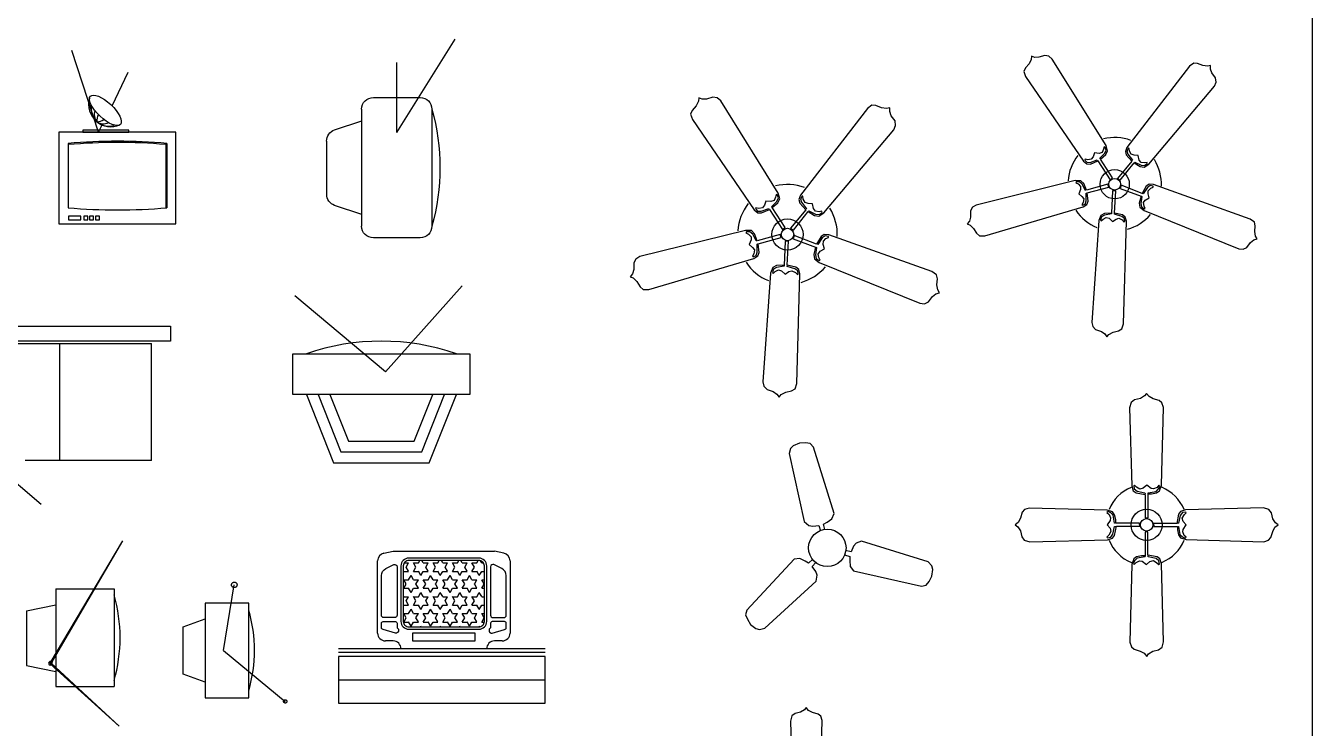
# Model space of a CAD drawing. Header units: millimetres. Extents: x 1474 to 2240, y 2278 to 2630.
# Drawn here: x 2233.18 to 2239.78, y 2609.67 to 2613.28 of the extents above; entities that cross this region are included whole.
import ezdxf

# ---------------------------------------------------------------- set-up
doc = ezdxf.new("R2010")
doc.units = ezdxf.units.MM
doc.linetypes.add('CENTER', pattern=[50.8, 31.75, -6.35, 6.35, -6.35])
for name, color, linetype in [('FIRNTUR', 171, 'Continuous'), ('NOI THAT', 42, 'Continuous'), ('NOITHAT', 21, 'Continuous'), ('THIET-BI', 21, 'Continuous'), ('VATDUNG', 9, 'Continuous'), ('VD', 23, 'Continuous')]:
    doc.layers.add(name, color=color, linetype=linetype)

# ---------------------------------------------------------------- blocks, each defined once
blk = doc.blocks.new('A$C407B2DE2')
at = {"layer": 'THIET-BI'}
for p, q in [((421.1, 843.1), (415.1, 834.9)), ((429.4, 833.2), (421.1, 843.1)), ((372.2, 814), (367.3, 796.4)), ((367.3, 796.4), (373.9, 546.7)), ((383.2, 822.2), (372.2, 814)), ((401.9, 826.6), (383.2, 822.2)), ((415.1, 834.9), (401.9, 826.6)), ((442.6, 826.1), (429.4, 833.2)), ((461.8, 820.6), (442.6, 826.1)), ((470.6, 812.9), (461.8, 820.6)), ((468.9, 548.3), (475.5, 798)), ((475.5, 798), (470.6, 812.9)), ((373.9, 546.7), (378.8, 530.7)), ((378.8, 530.7), (387.6, 524.1)), ((382.6, 548.9), (380.5, 547.2)), ((380.5, 547.2), (382.1, 536.8)), ((382.1, 536.8), (391.4, 529.6)), ((388.7, 542.8), (382.6, 548.9)), ((399.7, 536.2), (388.7, 542.8)), ((391.4, 529.6), (416.2, 524.1)), ((410.7, 539), (399.7, 536.2)), ((421.7, 548.3), (410.7, 539)), ((436, 538.4), (421.7, 548.3)), ((426.6, 524.1), (452.5, 528.5)), ((444.2, 537.3), (436, 538.4)), ((455.2, 541.7), (444.2, 537.3)), ((452.5, 528.5), (460.2, 536.8)), ((453.6, 524.1), (462.9, 530.7)), ((461.3, 548.9), (455.2, 541.7)), ((460.2, 536.8), (464, 545)), ((464, 545), (461.3, 548.9)), ((462.9, 530.7), (468.9, 548.3)), ((387.6, 524.1), (417.3, 518.6)), ((416.2, 524.1), (416.7, 520.8)), ((417.3, 518.6), (417.3, 443.8)), ((426.6, 522.5), (426.6, 524.1)), ((426.6, 520.8), (437.6, 520.8)), ((426.6, 444.4), (426.6, 520.8)), ((437.6, 520.8), (453.6, 524.1)), ((17, 442.6), (9.9, 429.4)), ((22.5, 461.8), (17, 442.6)), ((30.2, 470.6), (22.5, 461.8)), ((45.1, 475.5), (30.2, 470.6)), ((294.8, 468.9), (45.1, 475.5)), ((298.1, 464), (294.2, 461.3)), ((294.2, 461.3), (301.4, 455.2)), ((312.4, 462.9), (294.8, 468.9)), ((306.3, 460.2), (298.1, 464)), ((301.4, 455.2), (305.8, 444.2)), ((305.8, 444.2), (304.7, 436)), ((314.6, 452.5), (306.3, 460.2)), ((319, 453.6), (312.4, 462.9)), ((319, 426.6), (314.6, 452.5)), ((322.3, 437.6), (319, 453.6)), ((417.3, 443.8), (426.6, 444.4)), ((524.1, 455.6), (518.6, 425.9)), ((530.7, 464.3), (524.1, 455.6)), ((529.6, 451.7), (524.1, 427)), ((536.8, 461.1), (529.6, 451.7)), ((546.7, 469.3), (530.7, 464.3)), ((536.2, 443.5), (542.8, 454.5)), ((539, 432.5), (536.2, 443.5)), ((547.2, 462.7), (536.8, 461.1)), ((542.8, 454.5), (548.9, 460.5)), ((796.4, 475.9), (546.7, 469.3)), ((548.9, 460.5), (547.2, 462.7)), ((814, 470.9), (796.4, 475.9)), ((822.2, 460), (814, 470.9)), ((826.6, 441.3), (822.2, 460)), ((834.9, 428.1), (826.6, 441.3)), ((9.9, 429.4), (0, 421.1)), ((0, 421.1), (8.2, 415.1)), ((8.2, 415.1), (16.5, 401.9)), ((16.5, 401.9), (20.9, 383.2)), ((304.7, 436), (294.8, 421.7)), ((294.8, 421.7), (304.1, 410.7)), ((306.9, 399.7), (300.3, 388.7)), ((304.1, 410.7), (306.9, 399.7)), ((313.5, 391.4), (319, 416.2)), ((320.6, 426.6), (319, 426.6)), ((319, 387.6), (324.5, 417.3)), ((319, 416.2), (322.3, 416.7)), ((322.3, 426.6), (322.3, 437.6)), ((398.7, 426.6), (322.3, 426.6)), ((324.5, 417.3), (399.3, 417.3)), ((399.3, 417.3), (398.7, 426.6)), ((425.9, 399.3), (416.5, 398.7)), ((416.5, 398.7), (416.5, 322.3)), ((425.9, 324.5), (425.9, 399.3)), ((518.6, 425.9), (443.8, 425.9)), ((443.8, 425.9), (444.4, 416.5)), ((444.4, 416.5), (520.8, 416.5)), ((524.1, 427), (520.8, 426.4)), ((520.8, 416.5), (520.8, 405.5)), ((520.8, 405.5), (524.1, 389.6)), ((522.5, 416.5), (524.1, 416.5)), ((524.1, 416.5), (528.5, 390.7)), ((537.3, 398.9), (538.4, 407.2)), ((541.7, 387.9), (537.3, 398.9)), ((538.4, 407.2), (548.3, 421.5)), ((548.3, 421.5), (539, 432.5)), ((820.6, 381.3), (826.1, 400.6)), ((826.1, 400.6), (833.2, 413.8)), ((833.2, 413.8), (843.1, 422)), ((843.1, 422), (834.9, 428.1)), ((20.9, 383.2), (29.1, 372.2)), ((29.1, 372.2), (46.7, 367.3)), ((46.7, 367.3), (296.4, 373.9)), ((300.3, 388.7), (294.2, 382.6)), ((294.2, 382.6), (295.9, 380.5)), ((295.9, 380.5), (306.3, 382.1)), ((296.4, 373.9), (312.4, 378.8)), ((306.3, 382.1), (313.5, 391.4)), ((312.4, 378.8), (319, 387.6)), ((524.1, 389.6), (530.7, 380.3)), ((528.5, 390.7), (536.8, 383)), ((530.7, 380.3), (548.3, 374.2)), ((536.8, 383), (545, 379.2)), ((548.9, 381.9), (541.7, 387.9)), ((545, 379.2), (548.9, 381.9)), ((548.3, 374.2), (798, 367.6)), ((798, 367.6), (812.9, 372.6)), ((812.9, 372.6), (820.6, 381.3)), ((380.3, 312.4), (374.2, 294.8)), ((389.6, 319), (380.3, 312.4)), ((390.7, 314.6), (383, 306.3)), ((405.5, 322.3), (389.6, 319)), ((416.5, 319), (390.7, 314.6)), ((416.5, 322.3), (405.5, 322.3)), ((416.5, 320.6), (416.5, 319)), ((455.6, 319), (425.9, 324.5)), ((427, 319), (426.4, 322.3)), ((451.7, 313.5), (427, 319)), ((461.1, 306.3), (451.7, 313.5)), ((464.3, 312.4), (455.6, 319)), ((469.3, 296.4), (464.3, 312.4)), ((374.2, 294.8), (367.6, 45.1)), ((383, 306.3), (379.2, 298.1)), ((379.2, 298.1), (381.9, 294.2)), ((381.9, 294.2), (387.9, 301.4)), ((387.9, 301.4), (398.9, 305.8)), ((398.9, 305.8), (407.2, 304.7)), ((407.2, 304.7), (421.5, 294.8)), ((421.5, 294.8), (432.5, 304.1)), ((432.5, 304.1), (443.5, 306.9)), ((443.5, 306.9), (454.5, 300.3)), ((454.5, 300.3), (460.5, 294.2)), ((460.5, 294.2), (462.7, 295.9)), ((462.7, 295.9), (461.1, 306.3)), ((475.9, 46.7), (469.3, 296.4)), ((367.6, 45.1), (372.6, 30.2)), ((470.9, 29.1), (475.9, 46.7)), ((372.6, 30.2), (381.3, 22.5)), ((381.3, 22.5), (400.6, 17)), ((400.6, 17), (413.8, 9.9)), ((413.8, 9.9), (422, 0)), ((422, 0), (428.1, 8.2)), ((428.1, 8.2), (441.3, 16.5)), ((441.3, 16.5), (460, 20.9)), ((460, 20.9), (470.9, 29.1))]:
    blk.add_line(p, q, dxfattribs=at)
for radius in [50, 20]:
    blk.add_circle((421.6, 421.6), radius, dxfattribs=at)
for start, end in [(112.2712, 157.9647), (22.2712, 67.9647), (202.2712, 247.9647), (292.2712, 337.9647)]:
    blk.add_arc((421.6, 421.6), 130, start, end, dxfattribs=at)
blk = doc.blocks.new('A$C6FD34F46')
at = {"layer": 'THIET-BI'}
for p, q in [((211.6, 933.7), (198.7, 919.2)), ((218.6, 948.5), (211.6, 933.7)), ((219.6, 959.1), (218.6, 948.5)), ((231, 955.5), (219.6, 959.1)), ((245, 955.6), (231, 955.5)), ((264.9, 962.1), (245, 955.6)), ((279.1, 959.3), (264.9, 962.1)), ((290.3, 949.7), (279.1, 959.3)), ((474.8, 653.5), (290.3, 949.7)), ((760.6, 925.3), (546.2, 647.6)), ((775.3, 936), (760.6, 925.3)), ((788.2, 935), (775.3, 936)), ((806, 927.1), (788.2, 935)), ((822.2, 925.1), (806, 927.1)), ((832.6, 927.5), (822.2, 925.1)), ((832.6, 915.4), (832.6, 927.5)), ((198.7, 919.2), (193.7, 907.3)), ((193.7, 907.3), (199.4, 890)), ((199.4, 890), (397.2, 600.3)), ((837.1, 902.2), (832.6, 915.4)), ((849.4, 885.2), (837.1, 902.2)), ((851.1, 870.9), (849.4, 885.2)), ((620.7, 590.2), (845.5, 857.3)), ((845.5, 857.3), (851.1, 870.9)), ((435.4, 628.5), (430.3, 615)), ((451.3, 626.7), (435.4, 628.5)), ((461.3, 630.3), (451.3, 626.7)), ((453.5, 610.2), (470.3, 627.4)), ((455.2, 607.3), (473.7, 622.9)), ((466.5, 640.9), (461.3, 630.3)), ((468, 649.7), (466.5, 640.9)), ((471.4, 648.8), (468, 649.7)), ((470.3, 627.4), (475.1, 638.5)), ((475.1, 638.5), (471.4, 648.8)), ((473.7, 622.9), (480, 635.3)), ((480, 635.3), (474.8, 653.5)), ((546.2, 647.6), (540.9, 633.4)), ((540.9, 633.4), (544.1, 621.9)), ((544.1, 621.9), (562.8, 600.9)), ((551.3, 644.7), (546.1, 635.5)), ((546.1, 635.5), (549.4, 624.4)), ((549.4, 624.4), (565.2, 603.7)), ((554.1, 644), (551.3, 644.7)), ((555, 634.9), (554.1, 644)), ((560.8, 624.2), (555, 634.9)), ((570.4, 620.7), (560.8, 624.2)), ((584.8, 620), (570.4, 620.7)), ((588, 604.4), (584.8, 620)), ((397.2, 600.3), (409.1, 590.9)), ((403.1, 606.7), (401.6, 604.2)), ((401.6, 604.2), (408.7, 596.5)), ((412.1, 604.8), (403.1, 606.7)), ((408.7, 596.5), (420.3, 596.2)), ((409.1, 590.9), (421, 590.3)), ((424, 606.9), (412.1, 604.8)), ((420.3, 596.2), (444.9, 604.8)), ((421, 590.3), (446.8, 601.7)), ((430.3, 615), (424, 606.9)), ((444.9, 604.8), (445.8, 602.8)), ((446.8, 601.7), (488.3, 537.1)), ((454.6, 608.5), (453.5, 610.2)), ((497.2, 543.7), (455.2, 607.3)), ((562.8, 600.9), (514.3, 541.4)), ((523.3, 535), (570.8, 594.6)), ((565.2, 603.7), (563.5, 602.2)), ((570.8, 594.6), (591.3, 581.8)), ((571.7, 595.6), (572.9, 597.1)), ((572.9, 597.1), (594.6, 586.5)), ((594.5, 595.9), (588, 604.4)), ((591.3, 581.8), (605, 579.7)), ((606.2, 594.2), (594.5, 595.9)), ((594.6, 586.5), (606.6, 585.4)), ((605, 579.7), (620.7, 590.2)), ((615.1, 595.6), (606.2, 594.2)), ((606.6, 585.4), (615.3, 592)), ((615.3, 592), (615.1, 595.6)), ((369.6, 534.3), (30.8, 450.3)), ((388.5, 533.6), (369.6, 534.3)), ((372.9, 529.6), (371, 526.6)), ((383.9, 529.9), (372.9, 529.6)), ((392.9, 521.9), (383.9, 529.9)), ((398.3, 523.8), (388.5, 533.6)), ((488.3, 537.1), (497.2, 543.7)), ((514.3, 541.4), (523.3, 535)), ((371, 526.6), (379, 522.5)), ((379, 522.5), (387.5, 514.3)), ((387.7, 503.6), (381.2, 489.1)), ((381.2, 489.1), (392.4, 480)), ((387.5, 514.3), (387.7, 503.6)), ((404.2, 500.6), (392.9, 521.9)), ((407.4, 501.4), (398.3, 523.8)), ((406.1, 501.1), (404.2, 500.6)), ((406.6, 490.7), (408.8, 491)), ((407.2, 464.7), (406.6, 490.7)), ((480.9, 521.7), (407.4, 501.4)), ((410.2, 491.6), (484.4, 511.2)), ((413, 463.6), (410.2, 491.6)), ((484.4, 511.2), (480.9, 521.7)), ((496.8, 499.3), (493.4, 423.1)), ((507.9, 499.4), (496.8, 499.3)), ((503.6, 422.8), (507.9, 499.4)), ((526.3, 518.1), (523, 507.5)), ((523, 507.5), (594.4, 480.7)), ((597.9, 490.3), (526.3, 518.1)), ((612.1, 514.6), (597.9, 490.3)), ((601.3, 488.9), (599.3, 490)), ((616.1, 510.3), (601.3, 488.9)), ((622.1, 521.2), (612.1, 514.6)), ((625.7, 516.9), (616.1, 510.3)), ((619.1, 489.2), (619.4, 499.4)), ((622.8, 475.3), (619.1, 489.2)), ((619.4, 499.4), (627.8, 508.2)), ((637.2, 520.6), (622.1, 521.2)), ((636, 514.8), (625.7, 516.9)), ((627.8, 508.2), (636.2, 511.9)), ((636.2, 511.9), (636, 514.8)), ((967.6, 402.5), (637.2, 520.6)), ((18.2, 442.6), (11.2, 430)), ((30.8, 450.3), (18.2, 442.6)), ((59.5, 345.4), (396.2, 444)), ((396.5, 459.5), (391.9, 451.6)), ((391.9, 451.6), (393.8, 449.4)), ((392.4, 480), (398.2, 471.6)), ((393.8, 449.4), (403.4, 453.8)), ((396.2, 444), (408.8, 452.4)), ((398.2, 471.6), (396.5, 459.5)), ((403.4, 453.8), (407.2, 464.7)), ((408.8, 452.4), (413, 463.6)), ((594.4, 480.7), (588.6, 457.3)), ((588.6, 457.3), (590.8, 443.6)), ((590.8, 443.6), (605.7, 431.9)), ((597.5, 479.5), (594, 455.6)), ((594, 455.6), (596.6, 443.9)), ((595.6, 480.2), (597.5, 479.5)), ((596.6, 443.9), (605.7, 437.7)), ((602.9, 458.6), (609, 467.4)), ((605, 447), (602.9, 458.6)), ((609, 439), (605, 447)), ((609, 467.4), (622.8, 475.3)), ((11.2, 409), (7, 395.7)), ((11.2, 430), (11.2, 409)), ((450.5, 397.3), (425.6, 49.2)), ((457, 415.1), (450.5, 397.3)), ((459, 409.6), (455.9, 399.1)), ((455.9, 399.1), (458.2, 396.3)), ((469.3, 421.4), (457, 415.1)), ((458.2, 396.3), (464.5, 402.6)), ((469.4, 415.7), (459, 409.6)), ((464.5, 402.6), (475, 408.2)), ((493.4, 423.1), (469.3, 421.4)), ((493.2, 419.8), (469.4, 415.7)), ((475, 408.2), (485.2, 405.1)), ((485.2, 405.1), (497, 394.4)), ((493.2, 421.8), (493.2, 419.8)), ((497, 394.4), (509.1, 402.3)), ((503.3, 419.1), (503.7, 421.3)), ((528.2, 411.6), (503.3, 419.1)), ((531.1, 416.8), (503.6, 422.8)), ((509.1, 402.3), (518.9, 405.1)), ((518.9, 405.1), (529.9, 399.8)), ((537.4, 404.6), (528.2, 411.6)), ((529.9, 399.8), (536, 393)), ((540.4, 409.3), (531.1, 416.8)), ((538.6, 394.1), (537.4, 404.6)), ((544.5, 394.8), (540.4, 409.3)), ((605.7, 437.7), (609, 439)), ((605.7, 431.9), (929.1, 300.7)), ((982.3, 391.8), (967.6, 402.5)), ((7, 395.7), (0, 385.9)), ((0, 385.9), (9.8, 381.7)), ((9.8, 381.7), (21.7, 370.6)), ((21.7, 370.6), (31.5, 353.8)), ((31.5, 353.8), (41.3, 345.4)), ((534.3, 44), (544.5, 394.8)), ((536, 393), (538.6, 394.1)), ((985.3, 379.2), (982.3, 391.8)), ((983.3, 359.9), (985.3, 379.2)), ((986.4, 343.8), (983.3, 359.9)), ((41.3, 345.4), (59.5, 345.4)), ((956.9, 305.6), (969.2, 322.6)), ((969.2, 322.6), (980.4, 330.9)), ((980.4, 330.9), (991.8, 334.7)), ((991.8, 334.7), (986.4, 343.8)), ((929.1, 300.7), (943.8, 299.5)), ((943.8, 299.5), (956.9, 305.6)), ((425.6, 49.2), (429, 34.8)), ((528.6, 26.7), (534.3, 44)), ((429, 34.8), (438.8, 24.3)), ((438.8, 24.3), (458.8, 17.8)), ((458.8, 17.8), (470.1, 9.7)), ((470.1, 9.7), (477.3, 0)), ((477.3, 0), (484.3, 8)), ((484.3, 8), (498.6, 15.9)), ((498.6, 15.9), (517.6, 20)), ((517.6, 20), (528.6, 26.7))]:
    blk.add_line(p, q, dxfattribs=at)
for radius in [50, 20]:
    blk.add_circle((504.3, 521.4), radius, dxfattribs=at)
for start, end in [(69.8249, 103.765), (141.8249, 175.765), (357.8249, 31.765), (213.8249, 247.765), (285.8249, 319.765)]:
    blk.add_arc((504.3, 521.4), 160, start, end, dxfattribs=at)
blk = doc.blocks.new('A$C7CA2123A')
for p, q in [((13.13, 22.5, 0.1), (5.63, 22.5, 0.1)), ((3.75, 20.62, 0.1), (3.75, 1.87, 0.1)), ((15, 1.87, 0.1), (15, 20.62, 0.1)), ((19.34, 17.3, 0.1), (15, 18.75, 0.1)), ((20.62, 6.98, 0.1), (20.62, 15.52, 0.1)), ((15, 3.75, 0.1), (19.34, 5.2, 0.1)), ((5.63, 0, 0.1), (13.13, 0, 0.1))]:
    blk.add_line(p, q)
at = {"elevation": 0.1}
for points in [[(9.38, 16.87), (0, 31.87)], [(9.38, 16.87), (9.38, 28.12)]]:
    blk.add_lwpolyline(points, dxfattribs=at)
for centre, radius, start, end in [((5.63, 20.62, 0.1), 1.88, 90, 180), ((13.13, 20.62, 0.1), 1.88, 0, 90), ((36.89, 11.25, 0.1), 34.44, 164.2044, 195.7956), ((18.75, 15.52, 0.1), 1.88, 0, 71.5651), ((18.75, 6.98, 0.1), 1.87, 288.4349, 0), ((5.63, 1.87, 0.1), 1.88, 180, 270), ((13.13, 1.87, 0.1), 1.88, 270, 0)]:
    blk.add_arc(centre, radius, start, end)
blk = doc.blocks.new('A$C180505DC')
at = {"layer": 'VATDUNG', "xscale": 32, "yscale": 32, "zscale": 32}
blk.add_blockref('A$C7CA2123A', (0, 0), dxfattribs=at)
blk = doc.blocks.new('A$C7CCD7F0F')
at = {"layer": 'VATDUNG'}
for p, q in [((156.1, 361.3), (50.7, 683.7)), ((209.5, 465.7), (272.8, 598.1)), ((461.4, 361.3), (0, 361.3)), ((0, 361.3), (0, 0)), ((156.1, 361.3), (171, 390.4)), ((461.4, 0), (461.4, 361.3)), ((36, 317.7), (36, 63.6)), ((421.4, 313.1), (426.4, 317.7)), ((421.4, 313.1), (421.4, 63.6)), ((426.4, 317.7), (426.4, 63.6)), ((0, 0), (461.4, 0))]:
    blk.add_line(p, q, dxfattribs=at)
for points in [[(94.7, 361.3), (276.4, 361.3), (276.4, 370.1), (94.7, 370.1)], [(38.3, 15.4), (85.8, 15.4), (85.8, 29.9), (38.3, 29.9)], [(98.6, 15.4), (114.1, 15.4), (114.1, 29.9), (98.6, 29.9)], [(120.9, 15.4), (136.4, 15.4), (136.4, 29.9), (120.9, 29.9)], [(143.9, 15.4), (159.4, 15.4), (159.4, 29.9), (143.9, 29.9)]]:
    blk.add_lwpolyline(points, close=True, dxfattribs=at)
for centre, radius, start, end in [((205.5, 471.6), 88.3, 164.218, 293.6653), ((199.4, 456.5), 72.8, 170.092, 227.2398), ((185.2, 433.1), 46.3, 161.1396, 220.4767), ((189.9, 409.1), 40.4, 146.7758, 188.6484), ((151.5, 443.4), 40.4, 267.8554, 309.728), ((197.5, 458.2), 72.8, 229.264, 286.4118), ((175.8, 441.4), 46.3, 236.0271, 295.3642), ((231.2, -1888.7), 2215, 84.9447, 95.0553), ((231.2, -1888.7), 2210, 85.0633, 95.0553), ((231.2, 2270), 2215, 264.9447, 275.0553)]:
    blk.add_arc(centre, radius, start, end, dxfattribs=at)
blk.add_ellipse((183.3, 448), major_axis=(-59.2, 55.8), ratio=0.381101, dxfattribs=at)
blk = doc.blocks.new('A$C7EF432F6')
at = {"layer": 'VATDUNG'}
blk.add_blockref('A$C7CCD7F0F', (0, 0), dxfattribs=at)
blk = doc.blocks.new('A$C08E07B4C')
at = {"layer": 'VATDUNG', "ltscale": 50, "xscale": 1.3, "yscale": 1.3, "zscale": 1.3}
blk.add_blockref('A$C7EF432F6', (0, 0), dxfattribs=at)
blk = doc.blocks.new('A$C52B25CFE')
at = {"layer": 'VD', "linetype": 'Continuous'}
h = blk.add_hatch(dxfattribs=at)
h.set_pattern_fill('STARS', color=256, scale=200, style=0)
h.set_pattern_definition([(0, (-9931.652, -6305.175), (0, 43.30127), [25, -25]), (60, (-9931.652, -6305.175), (-37.5, 21.65064), [25, -25]), (120, (-9919.152, -6283.525), (-37.5, -21.65064), [25, -25])])
h.paths.add_polyline_path([(720, 392, 0.414214), (748, 420), (748, 704.4, 0.414214), (720, 732.4), (360, 732.4, 0.414214), (332, 704.4), (332, 420, 0.414214), (360, 392)])
at = {"layer": 'NOI THAT'}
for p, q in [((1060, 280), (0, 280)), ((1060, 260), (0, 260)), ((0, 120), (1060, 120))]:
    blk.add_line(p, q, dxfattribs=at)
blk.add_lwpolyline([(0, 240), (0, 0), (1060, 0), (1060, 240)], close=True, dxfattribs=at)
at = {"layer": 'VD'}
for p, q in [((200, 360), (200, 731.2)), ((232.2, 770.4), (280, 780)), ((280, 780), (800, 780)), ((847.8, 770.4), (800, 780)), ((880, 731.2), (880, 360)), ((280, 320), (240, 320)), ((320, 280), (320, 280)), ((760, 280), (760, 280)), ((840, 320), (800, 320))]:
    blk.add_line(p, q, dxfattribs=at)
for points in [[(320, 704.4), (320, 420, 0.414214), (360, 380), (720, 380, 0.414214), (760, 420), (760, 704.4, 0.414214), (720, 744.4), (360, 744.4, 0.414214)], [(332, 704.4), (332, 420, 0.414214), (360, 392), (720, 392, 0.414214), (748, 420), (748, 704.4, 0.414214), (720, 732.4), (360, 732.4, 0.414214)], [(300, 700.6), (300, 452, -0.414214), (288, 440), (232, 440, -0.414214), (220, 452), (220, 655.3, -0.284079), (242.1, 691.1), (282.6, 711.3, -0.557537)], [(780, 700.6), (780, 452, 0.414214), (792, 440), (848, 440, 0.414214), (860, 452), (860, 655.3, 0.284079), (837.9, 691.1), (797.4, 711.3, 0.557537)], [(300, 411), (300, 387, -0.834794), (292, 360), (228, 379, -0.414214), (220, 387), (220, 411, -0.414214), (228, 419), (292, 419, -0.414214)], [(780, 411), (780, 387, 0.834794), (788, 360), (852, 379, 0.414214), (860, 387), (860, 411, 0.414214), (852, 419), (788, 419, 0.414214)]]:
    blk.add_lwpolyline(points, format="xyb", close=True, dxfattribs=at)
blk.add_lwpolyline([(380, 360), (380, 320), (700, 320), (700, 360)], close=True, dxfattribs=at)
for centre, start, end in [((240, 731.2), 101.30993, 180), ((840, 731.2), 0, 78.69007), ((240, 360), 180, 270), ((840, 360), 270, 0), ((280, 280), 0, 90), ((800, 280), 90, 180)]:
    blk.add_arc(centre, 40, start, end, dxfattribs=at)
blk = doc.blocks.new('11PFAN03')
at = {"color": 0, "linetype": 'ByBlock'}
for p, q in [((-14.28, 21.35), (-14.63, 20.62)), ((-14.23, 21.88), (-14.28, 21.35)), ((-13.66, 21.7), (-14.23, 21.88)), ((-12.96, 21.71), (-13.66, 21.7)), ((-11.97, 22.03), (-12.96, 21.71)), ((-11.26, 21.9), (-11.97, 22.03)), ((-10.7, 21.41), (-11.26, 21.9)), ((-1.47, 6.6), (-10.7, 21.41)), ((13.55, 20.73), (12.82, 20.19)), ((14.2, 20.68), (13.55, 20.73)), ((15.09, 20.29), (14.2, 20.68)), ((-15.28, 19.89), (-15.53, 19.29)), ((-15.53, 19.29), (-15.24, 18.43)), ((-14.63, 20.62), (-15.28, 19.89)), ((12.82, 20.19), (2.1, 6.31)), ((15.9, 20.18), (15.09, 20.29)), ((16.42, 20.3), (15.9, 20.18)), ((16.42, 19.7), (16.42, 20.3)), ((16.64, 19.04), (16.42, 19.7)), ((17.26, 18.19), (16.64, 19.04)), ((-15.24, 18.43), (-5.35, 3.94)), ((5.82, 3.44), (17.06, 16.79)), ((17.06, 16.79), (17.34, 17.47)), ((17.34, 17.47), (17.26, 18.19)), ((-1.81, 6.41), (-1.89, 5.97)), ((-1.64, 6.37), (-1.81, 6.41)), ((-1.46, 5.85), (-1.64, 6.37)), ((-1.21, 5.69), (-1.47, 6.6)), ((2.1, 6.31), (1.83, 5.6)), ((-5.06, 4.27), (-5.13, 4.14)), ((-5.13, 4.14), (-4.78, 3.75)), ((-4.61, 4.17), (-5.06, 4.27)), ((-4.01, 4.27), (-4.61, 4.17)), ((-4.2, 3.74), (-2.97, 4.17)), ((-3.7, 4.68), (-4.01, 4.27)), ((-3.44, 5.35), (-3.7, 4.68)), ((-2.65, 5.26), (-3.44, 5.35)), ((-2.97, 4.17), (-2.92, 4.07)), ((-2.15, 5.44), (-2.65, 5.26)), ((-2.54, 4.44), (-1.7, 5.3)), ((-2.48, 4.35), (-2.54, 4.44)), ((-2.45, 4.3), (-1.53, 5.07)), ((-0.35, 1.11), (-2.45, 4.3)), ((-1.89, 5.97), (-2.15, 5.44)), ((-1.7, 5.3), (-1.46, 5.85)), ((-1.53, 5.07), (-1.21, 5.69)), ((1.83, 5.6), (1.99, 5.02)), ((1.99, 5.02), (2.93, 3.97)), ((2.35, 6.16), (2.09, 5.7)), ((2.09, 5.7), (2.26, 5.15)), ((2.26, 5.15), (3.05, 4.11)), ((2.49, 6.13), (2.35, 6.16)), ((2.54, 5.67), (2.49, 6.13)), ((2.83, 5.14), (2.54, 5.67)), ((3.31, 4.96), (2.83, 5.14)), ((4.03, 4.93), (3.31, 4.96)), ((4.19, 4.15), (4.03, 4.93)), ((4.51, 3.72), (4.19, 4.15)), ((-5.35, 3.94), (-4.76, 3.47)), ((-4.78, 3.75), (-4.2, 3.74)), ((-4.76, 3.47), (-4.16, 3.45)), ((-4.16, 3.45), (-2.87, 4.01)), ((-2.87, 4.01), (-0.8, 0.79)), ((2.93, 3.97), (0.5, 1)), ((0.95, 0.68), (3.33, 3.66)), ((3.05, 4.11), (2.96, 4.04)), ((3.33, 3.66), (4.35, 3.02)), ((3.37, 3.71), (3.43, 3.78)), ((3.43, 3.78), (4.52, 3.25)), ((4.35, 3.02), (5.04, 2.91)), ((5.1, 3.64), (4.51, 3.72)), ((4.52, 3.25), (5.12, 3.2)), ((5.04, 2.91), (5.82, 3.44)), ((5.54, 3.71), (5.1, 3.64)), ((5.12, 3.2), (5.55, 3.53)), ((5.55, 3.53), (5.54, 3.71)), ((-6.73, 0.64), (-23.67, -3.56)), ((-5.79, 0.61), (-6.73, 0.64)), ((-6.57, 0.41), (-6.66, 0.26)), ((-6.66, 0.26), (-6.26, 0.05)), ((-6.02, 0.42), (-6.57, 0.41)), ((-6.26, 0.05), (-5.84, -0.36)), ((-5.57, 0.02), (-6.02, 0.42)), ((-5.3, 0.12), (-5.79, 0.61)), ((-5, -1.04), (-5.57, 0.02)), ((-4.84, -1), (-5.3, 0.12)), ((-1.17, 0.01), (-4.84, -1)), ((-0.99, -0.51), (-1.17, 0.01)), ((-0.8, 0.79), (-0.35, 1.11)), ((0.5, 1), (0.95, 0.68)), ((-5.83, -0.89), (-6.15, -1.62)), ((-6.15, -1.62), (-5.59, -2.07)), ((-5.84, -0.36), (-5.83, -0.89)), ((-4.91, -1.02), (-5, -1.04)), ((-4.88, -1.54), (-4.77, -1.52)), ((-4.85, -2.84), (-4.88, -1.54)), ((-4.7, -1.49), (-0.99, -0.51)), ((-4.56, -2.89), (-4.7, -1.49)), ((-0.37, -1.11), (-0.54, -4.92)), ((0.18, -1.1), (-0.37, -1.11)), ((-0.03, -4.93), (0.18, -1.1)), ((1.1, -0.17), (0.94, -0.7)), ((0.94, -0.7), (4.51, -2.03)), ((4.68, -1.56), (1.1, -0.17)), ((4.51, -2.03), (4.22, -3.21)), ((4.57, -2.06), (4.66, -2.1)), ((5.39, -0.34), (4.68, -1.56)), ((4.85, -1.63), (4.75, -1.57)), ((5.59, -0.56), (4.85, -1.63)), ((5.89, -0.01), (5.39, -0.34)), ((6.07, -0.23), (5.59, -0.56)), ((5.74, -1.61), (5.76, -1.1)), ((5.93, -2.31), (5.74, -1.61)), ((5.76, -1.1), (6.18, -0.66)), ((6.65, -0.04), (5.89, -0.01)), ((6.59, -0.33), (6.07, -0.23)), ((6.18, -0.66), (6.6, -0.48)), ((6.6, -0.48), (6.59, -0.33)), ((23.17, -5.95), (6.65, -0.04)), ((-24.3, -3.94), (-24.65, -4.57)), ((-23.67, -3.56), (-24.3, -3.94)), ((-22.24, -8.8), (-5.4, -3.87)), ((-5.39, -3.1), (-5.62, -3.49)), ((-5.62, -3.49), (-5.52, -3.6)), ((-5.59, -2.07), (-5.3, -2.49)), ((-5.52, -3.6), (-5.04, -3.38)), ((-5.4, -3.87), (-4.77, -3.45)), ((-5.3, -2.49), (-5.39, -3.1)), ((-5.04, -3.38), (-4.85, -2.84)), ((-4.77, -3.45), (-4.56, -2.89)), ((4.22, -3.21), (4.33, -3.89)), ((4.33, -3.89), (5.07, -4.48)), ((4.66, -2.1), (4.49, -3.29)), ((4.49, -3.29), (4.62, -3.88)), ((4.62, -3.88), (5.07, -4.19)), ((4.93, -3.14), (5.24, -2.7)), ((5.04, -3.72), (4.93, -3.14)), ((5.24, -4.12), (5.04, -3.72)), ((5.07, -4.19), (5.24, -4.12)), ((5.24, -2.7), (5.93, -2.31)), ((-24.65, -5.62), (-24.86, -6.29)), ((-24.65, -4.57), (-24.65, -5.62)), ((-2.36, -5.32), (-2.69, -6.21)), ((-2.26, -5.59), (-2.42, -6.12)), ((-2.42, -6.12), (-2.3, -6.26)), ((-1.75, -5), (-2.36, -5.32)), ((-2.3, -6.26), (-1.99, -5.94)), ((-1.74, -5.29), (-2.26, -5.59)), ((-1.99, -5.94), (-1.46, -5.66)), ((-0.54, -4.92), (-1.75, -5)), ((-0.55, -5.08), (-1.74, -5.29)), ((-1.46, -5.66), (-0.95, -5.82)), ((-0.95, -5.82), (-0.36, -6.35)), ((-0.55, -4.98), (-0.55, -5.08)), ((-0.36, -6.35), (0.24, -5.96)), ((-0.05, -5.12), (-0.03, -5.01)), ((1.2, -5.49), (-0.05, -5.12)), ((1.34, -5.23), (-0.03, -4.93)), ((0.24, -5.96), (0.73, -5.82)), ((0.73, -5.82), (1.28, -6.08)), ((1.66, -5.84), (1.2, -5.49)), ((1.28, -6.08), (1.59, -6.42)), ((1.81, -5.61), (1.34, -5.23)), ((1.72, -6.37), (1.66, -5.84)), ((2.01, -6.33), (1.81, -5.61)), ((5.07, -4.48), (21.24, -11.04)), ((23.9, -6.48), (23.17, -5.95)), ((-24.86, -6.29), (-25.21, -6.77)), ((-25.21, -6.77), (-24.72, -6.98)), ((-24.72, -6.98), (-24.13, -7.54)), ((-24.13, -7.54), (-23.64, -8.38)), ((-2.69, -6.21), (-3.93, -23.61)), ((1.5, -23.87), (2.01, -6.33)), ((1.59, -6.42), (1.72, -6.37)), ((24.05, -7.11), (23.9, -6.48)), ((23.95, -8.08), (24.05, -7.11)), ((24.11, -8.88), (23.95, -8.08)), ((-23.64, -8.38), (-23.15, -8.8)), ((-23.15, -8.8), (-22.24, -8.8)), ((22.63, -10.79), (23.25, -9.94)), ((23.25, -9.94), (23.81, -9.53)), ((23.81, -9.53), (24.38, -9.34)), ((24.38, -9.34), (24.11, -8.88)), ((21.24, -11.04), (21.98, -11.1)), ((21.98, -11.1), (22.63, -10.79)), ((-3.93, -23.61), (-3.76, -24.33)), ((-3.76, -24.33), (-3.27, -24.86)), ((0.67, -25.07), (1.22, -24.74)), ((1.22, -24.74), (1.5, -23.87)), ((-3.27, -24.86), (-2.27, -25.18)), ((-2.27, -25.18), (-1.71, -25.59)), ((-1.71, -25.59), (-1.35, -26.07)), ((-1.35, -26.07), (-1, -25.67)), ((-1, -25.67), (-0.28, -25.28)), ((-0.28, -25.28), (0.67, -25.07))]:
    blk.add_line(p, q, dxfattribs=at)
for radius in [2.5, 1]:
    blk.add_circle((0, 0), radius, dxfattribs=at)
for start, end in [(69.8249, 103.765), (141.8249, 175.765), (357.8249, 31.765), (213.8249, 247.765), (285.8249, 319.765)]:
    blk.add_arc((0, 0), 8, start, end, dxfattribs=at)
blk = doc.blocks.new('11PFAN02')
at = {"color": 0, "linetype": 'ByBlock'}
for p, q in [((-0.32, 20.67), (-0.98, 20.25)), ((-0.02, 21.08), (-0.32, 20.67)), ((0.39, 20.58), (-0.02, 21.08)), ((-2.47, 19.62), (-2.72, 18.74)), ((-2.72, 18.74), (-2.39, 6.26)), ((-1.92, 20.03), (-2.47, 19.62)), ((-0.98, 20.25), (-1.92, 20.03)), ((1.05, 20.23), (0.39, 20.58)), ((2.01, 19.95), (1.05, 20.23)), ((2.45, 19.57), (2.01, 19.95)), ((2.37, 6.34), (2.7, 18.82)), ((2.7, 18.82), (2.45, 19.57)), ((-2.39, 6.26), (-2.14, 5.46)), ((-1.95, 6.37), (-2.06, 6.28)), ((-2.06, 6.28), (-1.97, 5.76)), ((-1.64, 6.06), (-1.95, 6.37)), ((0.01, 6.34), (-0.54, 5.87)), ((0.72, 5.84), (0.01, 6.34)), ((1.98, 6.37), (1.68, 6.01)), ((2.12, 6.17), (1.98, 6.37)), ((2.07, 5.46), (2.37, 6.34)), ((-2.14, 5.46), (-1.7, 5.13)), ((-1.97, 5.76), (-1.51, 5.4)), ((-1.7, 5.13), (-0.21, 4.85)), ((-1.09, 5.73), (-1.64, 6.06)), ((-1.51, 5.4), (-0.27, 5.13)), ((-0.54, 5.87), (-1.09, 5.73)), ((-0.27, 5.13), (-0.24, 4.96)), ((-0.21, 4.85), (-0.21, 1.11)), ((0.25, 5.13), (1.54, 5.35)), ((0.25, 5.05), (0.25, 5.13)), ((0.25, 1.14), (0.25, 4.96)), ((0.25, 4.96), (0.8, 4.96)), ((1.13, 5.79), (0.72, 5.84)), ((0.8, 4.96), (1.6, 5.13)), ((1.68, 6.01), (1.13, 5.79)), ((1.54, 5.35), (1.93, 5.76)), ((1.6, 5.13), (2.07, 5.46)), ((1.93, 5.76), (2.12, 6.17)), ((-19.57, 2.45), (-19.95, 2.01)), ((-18.82, 2.7), (-19.57, 2.45)), ((-6.34, 2.37), (-18.82, 2.7)), ((-6.17, 2.12), (-6.37, 1.98)), ((-5.46, 2.07), (-6.34, 2.37)), ((-5.76, 1.93), (-6.17, 2.12)), ((-5.13, 1.6), (-5.46, 2.07)), ((5.46, 2.14), (5.13, 1.7)), ((6.26, 2.39), (5.46, 2.14)), ((18.74, 2.72), (6.26, 2.39)), ((19.62, 2.47), (18.74, 2.72)), ((20.03, 1.92), (19.62, 2.47)), ((-20.58, 0.39), (-21.08, -0.02)), ((-20.23, 1.05), (-20.58, 0.39)), ((-19.95, 2.01), (-20.23, 1.05)), ((-6.37, 1.98), (-6.01, 1.68)), ((-5.84, 0.72), (-6.34, 0.01)), ((-6.34, 0.01), (-5.87, -0.54)), ((-6.01, 1.68), (-5.79, 1.13)), ((-5.79, 1.13), (-5.84, 0.72)), ((-5.35, 1.54), (-5.76, 1.93)), ((-5.13, 0.25), (-5.35, 1.54)), ((-4.96, 0.8), (-5.13, 1.6)), ((-5.05, 0.25), (-5.13, 0.25)), ((-4.96, 0.25), (-4.96, 0.8)), ((-1.14, 0.25), (-4.96, 0.25)), ((-1.11, -0.21), (-1.14, 0.25)), ((-0.21, 1.11), (0.25, 1.14)), ((4.85, 0.21), (1.11, 0.21)), ((1.11, 0.21), (1.14, -0.25)), ((5.13, 1.7), (4.85, 0.21)), ((5.13, 0.27), (4.96, 0.24)), ((5.4, 1.51), (5.13, 0.27)), ((5.76, 1.97), (5.4, 1.51)), ((5.73, 1.09), (6.06, 1.64)), ((5.87, 0.54), (5.73, 1.09)), ((6.28, 2.06), (5.76, 1.97)), ((6.34, -0.01), (5.87, 0.54)), ((6.06, 1.64), (6.37, 1.95)), ((6.37, 1.95), (6.28, 2.06)), ((20.25, 0.98), (20.03, 1.92)), ((20.67, 0.32), (20.25, 0.98)), ((20.58, -0.39), (21.08, 0.02)), ((21.08, 0.02), (20.67, 0.32)), ((-21.08, -0.02), (-20.67, -0.32)), ((-20.67, -0.32), (-20.25, -0.98)), ((-20.25, -0.98), (-20.03, -1.92)), ((-20.03, -1.92), (-19.62, -2.47)), ((-6.06, -1.64), (-6.37, -1.95)), ((-6.37, -1.95), (-6.28, -2.06)), ((-6.28, -2.06), (-5.76, -1.97)), ((-5.73, -1.09), (-6.06, -1.64)), ((-5.87, -0.54), (-5.73, -1.09)), ((-5.76, -1.97), (-5.4, -1.51)), ((-5.46, -2.14), (-5.13, -1.7)), ((-5.4, -1.51), (-5.13, -0.27)), ((-5.13, -1.7), (-4.85, -0.21)), ((-5.13, -0.27), (-4.96, -0.24)), ((-4.85, -0.21), (-1.11, -0.21)), ((0.21, -1.11), (-0.25, -1.14)), ((-0.25, -1.14), (-0.25, -4.96)), ((0.21, -4.85), (0.21, -1.11)), ((1.14, -0.25), (4.96, -0.25)), ((4.96, -0.25), (4.96, -0.8)), ((4.96, -0.8), (5.13, -1.6)), ((5.05, -0.25), (5.13, -0.25)), ((5.13, -0.25), (5.35, -1.54)), ((5.13, -1.6), (5.46, -2.07)), ((5.35, -1.54), (5.76, -1.93)), ((5.76, -1.93), (6.17, -2.12)), ((5.79, -1.13), (5.84, -0.72)), ((6.01, -1.68), (5.79, -1.13)), ((5.84, -0.72), (6.34, -0.01)), ((6.37, -1.98), (6.01, -1.68)), ((6.17, -2.12), (6.37, -1.98)), ((19.57, -2.45), (19.95, -2.01)), ((19.95, -2.01), (20.23, -1.05)), ((20.23, -1.05), (20.58, -0.39)), ((-19.62, -2.47), (-18.74, -2.72)), ((-18.74, -2.72), (-6.26, -2.39)), ((-6.26, -2.39), (-5.46, -2.14)), ((5.46, -2.07), (6.34, -2.37)), ((6.34, -2.37), (18.82, -2.7)), ((18.82, -2.7), (19.57, -2.45)), ((-2.07, -5.46), (-2.37, -6.34)), ((-1.93, -5.76), (-2.12, -6.17)), ((-2.12, -6.17), (-1.98, -6.37)), ((-1.6, -5.13), (-2.07, -5.46)), ((-1.98, -6.37), (-1.68, -6.01)), ((-1.54, -5.35), (-1.93, -5.76)), ((-1.68, -6.01), (-1.13, -5.79)), ((-0.8, -4.96), (-1.6, -5.13)), ((-0.25, -5.13), (-1.54, -5.35)), ((-1.13, -5.79), (-0.72, -5.84)), ((-0.25, -4.96), (-0.8, -4.96)), ((-0.72, -5.84), (-0.01, -6.34)), ((-0.25, -5.05), (-0.25, -5.13)), ((-0.01, -6.34), (0.54, -5.87)), ((1.7, -5.13), (0.21, -4.85)), ((0.27, -5.13), (0.24, -4.96)), ((1.51, -5.4), (0.27, -5.13)), ((0.54, -5.87), (1.09, -5.73)), ((1.09, -5.73), (1.64, -6.06)), ((1.97, -5.76), (1.51, -5.4)), ((1.64, -6.06), (1.95, -6.37)), ((2.14, -5.46), (1.7, -5.13)), ((2.06, -6.28), (1.97, -5.76)), ((2.39, -6.26), (2.14, -5.46)), ((-2.37, -6.34), (-2.7, -18.82)), ((1.95, -6.37), (2.06, -6.28)), ((2.72, -18.74), (2.39, -6.26)), ((-2.7, -18.82), (-2.45, -19.57)), ((-2.45, -19.57), (-2.01, -19.95)), ((-2.01, -19.95), (-1.05, -20.23)), ((-1.05, -20.23), (-0.39, -20.58)), ((-0.39, -20.58), (0.02, -21.08)), ((0.32, -20.67), (0.98, -20.25)), ((0.98, -20.25), (1.92, -20.03)), ((1.92, -20.03), (2.47, -19.62)), ((2.47, -19.62), (2.72, -18.74)), ((0.02, -21.08), (0.32, -20.67))]:
    blk.add_line(p, q, dxfattribs=at)
for radius in [2.5, 1]:
    blk.add_circle((0, 0), radius, dxfattribs=at)
for start, end in [(112.2712, 157.9647), (22.2712, 67.9647), (202.2712, 247.9647), (292.2712, 337.9647)]:
    blk.add_arc((0, 0), 6.5, start, end, dxfattribs=at)
blk = doc.blocks.new('11PFAN01')
at = {"color": 0, "linetype": 'ByBlock'}
for p, q in [((-4.48, 16.8), (-5.46, 16.37)), ((-3.51, 16.82), (-4.48, 16.8)), ((-2.75, 16.71), (-3.51, 16.82)), ((-2.22, 16.16), (-2.75, 16.71)), ((-5.91, 15.96), (-6.12, 15.11)), ((-6.12, 15.11), (-3.7, 4.21)), ((-5.46, 16.37), (-5.91, 15.96)), ((1.1, 5.49), (-2.22, 16.16)), ((-3.7, 4.21), (-2.99, 3.61)), ((-0.62, 3.82), (-0.05, 4.13)), ((-0.05, 4.13), (0.72, 4.68)), ((0.72, 4.68), (1.1, 5.49)), ((-2.99, 3.61), (-2.34, 3.48)), ((-2.34, 3.48), (-1.35, 3.61)), ((-1.35, 3.61), (-1.1, 2.73)), ((-0.38, 2.93), (-0.62, 3.82)), ((4.18, 0.28), (3.8, -0.63)), ((4.62, 0.78), (4.18, 0.28)), ((5.49, 1.1), (4.62, 0.78)), ((16.15, -2.26), (5.49, 1.1)), ((-5.31, -1.8), (-12.89, -10)), ((-4.41, -1.72), (-5.31, -1.8)), ((-3.55, -2.11), (-4.41, -1.72)), ((-2.34, -1.8), (-3, -2.45)), ((2.73, -1.13), (3.62, -1.37)), ((3.8, -0.63), (2.92, -0.41)), ((3.62, -1.37), (3.6, -2.02)), ((3.6, -2.02), (3.69, -2.96)), ((-3, -2.45), (-3.55, -2.11)), ((-2.45, -2.98), (-1.82, -2.32)), ((-1.84, -3.76), (-2.45, -2.98)), ((-1.63, -4.39), (-1.84, -3.76)), ((3.69, -2.96), (4.21, -3.7)), ((4.21, -3.7), (15.11, -6.16)), ((16.78, -2.86), (16.15, -2.26)), ((16.9, -3.46), (16.78, -2.86)), ((16.79, -4.52), (16.9, -3.46)), ((-10.03, -12.86), (-1.79, -5.31)), ((-1.79, -5.31), (-1.63, -4.39)), ((15.11, -6.16), (15.85, -5.98)), ((15.85, -5.98), (16.32, -5.37)), ((16.32, -5.37), (16.79, -4.52)), ((-12.89, -10), (-13.1, -10.74)), ((-13.1, -10.74), (-12.81, -11.44)), ((-12.81, -11.44), (-12.31, -12.28)), ((-12.31, -12.28), (-11.45, -12.91)), ((-11.45, -12.91), (-10.87, -13.1)), ((-10.87, -13.1), (-10.03, -12.86))]:
    blk.add_line(p, q, dxfattribs=at)
blk.add_circle((0, 0), 3, dxfattribs=at)
blk = doc.blocks.new('A$C36055DAB')
at = {"layer": 'VD'}
for p, q in [((121.2, 323.3), (493.9, 950.8)), ((126.3, 320.3), (493.9, 950.8)), ((150, 703.1), (450, 703.1)), ((150, 703.1), (150, 371.9)), ((450, 703.1), (450, 203.1)), ((0, 591.3), (150, 621.3)), ((0, 591.3), (0, 309.8)), ((150, 360.9), (150, 301.6)), ((0, 309.8), (150, 279.8)), ((121.7, 319.6), (475.8, 0)), ((125.8, 324), (475.8, 0)), ((150, 294.1), (150, 203.1)), ((150, 203.1), (450, 203.1))]:
    blk.add_line(p, q, dxfattribs=at)
blk.add_circle((123.7, 321.8), 3.42, dxfattribs=at)
for centre, radius, start, end in [((-320.4, 453.1), 801.2, 344.0632, 15.9368), ((123.7, 321.8), 10, 77.21776, 299.75456), ((123.7, 321.8), 10, 334.66977, 42.30255)]:
    blk.add_arc(centre, radius, start, end, dxfattribs=at)
blk = doc.blocks.new('vitinh')
for p, q in [((0, 0), (0, 131.3)), ((0, 131.3), (568.8, 131.3)), ((568.8, 131.3), (568.8, 0)), ((568.8, 0), (0, 0)), ((43.8, 0), (131.3, -218.8)), ((437.5, -218.8), (525, 0)), ((131.3, -218.8), (437.5, -218.8))]:
    blk.add_line(p, q)
for points in [[(81.4, 0), (154.9, -183.8), (413.8, -183.8), (487.3, 0)], [(119.1, 0), (178.6, -148.8), (390.1, -148.8), (449.6, 0)]]:
    blk.add_lwpolyline(points)
blk.add_arc((284.4, -567.8), 739.3, 71.0067, 108.9933)
blk = doc.blocks.new('A$C33C55814')
at = {"layer": 'NOITHAT'}
for q in [(434.8, 454.2), (5.3, 428.1)]:
    blk.add_line((238.1, 233.4), q, dxfattribs=at)
at = {"layer": 'NOITHAT', "xscale": 0.7999999999883585, "yscale": 0.7999999999883585, "zscale": 0.7999999999883585}
blk.add_blockref('vitinh', (0, 175), dxfattribs=at)
blk = doc.blocks.new('TELEV')
at = {"linetype": 'CENTER'}
for q in [(0.35, 0.45), (-0.45, 0.1)]:
    blk.add_line((0, 0.025), q, dxfattribs=at)
blk.add_lwpolyline([(0.325, -0.1), (0.325, 0.2), (-0.325, 0.2), (-0.325, -0.1)], close=True, dxfattribs=at)
blk.add_lwpolyline([(0.2167, -0.1), (0.1625, -0.25), (-0.1625, -0.25), (-0.2167, -0.1)], dxfattribs=at)
for centre, radius in [((0.35, 0.45), 0.0111), ((-0.45, 0.1), 0.0188)]:
    blk.add_circle(centre, radius, dxfattribs=at)
blk.add_arc((0, -0.7581), 0.9968, 73.98498, 106.01502, dxfattribs=at)

msp = doc.modelspace()

# ---------------------------------------------------------------- linework, layer by layer
msp.add_lwpolyline([(2222.5811, 2616.4813), (2239.7813, 2616.4813), (2239.7813, 2601.8434), (2222.5811, 2601.8434)], close=True)
at = {"layer": 'NOITHAT'}
for p, q in [((2231.8019, 2611.6458), (2233.8228, 2611.6458)), ((2233.3533, 2611.0458), (2233.3533, 2611.6458)), ((2233.8228, 2611.0458), (2233.8228, 2611.6458)), ((2232.8607, 2611.16), (2233.2579, 2610.8222)), ((2233.8228, 2611.0458), (2233.1742, 2611.0458))]:
    msp.add_line(p, q, dxfattribs=at)
msp.add_lwpolyline([(2231.7229, 2611.7343), (2233.9214, 2611.7343), (2233.9214, 2611.658), (2231.7229, 2611.658)], close=True, dxfattribs=at)

# ---------------------------------------------------------------- block references
at = {"layer": 'FIRNTUR', "xscale": 0.7472626781556757, "yscale": 0.7472626781556757, "zscale": 0.7472626781556757, "rotation": 270}
msp.add_blockref('TELEV', (2234.1736, 2610.0715), dxfattribs=at)
at = {"layer": 'NOITHAT', "ltscale": 50, "yscale": 0.0009999999999998, "zscale": 0.0009999999999998}
for name, p, xscale in [('A$C08E07B4C', (2233.3485, 2612.2598), 0.0009999999999998), ('A$C180505DC', (2235.3824, 2612.1882, -0.0032), -0.0009999999999998)]:
    msp.add_blockref(name, p, dxfattribs=dict(at, xscale=xscale))
at = {"layer": 'NOITHAT', "xscale": 0.0019999999999996, "yscale": 0.0019999999999996, "zscale": 0.0019999999999996}
msp.add_blockref('A$C33C55814', (2234.5481, 2611.0337), dxfattribs=at)
at = {"layer": 'THIET-BI'}
for name, p, xscale, yscale, zscale in [('A$C6FD34F46', (2238.0107, 2611.6809), 0.0014999999999997, 0.0014999999999997, 0.0014999999999997), ('11PFAN03', (2237.0875, 2612.2056), 0.0319999999999935, 0.0319999999999935, 0.0319999999999935), ('11PFAN02', (2238.931, 2610.7157), 0.0319999999999935, 0.0319999999999935, 0.0319999999999935), ('11PFAN01', (2237.2922, 2610.5976), 0.0319999999999935, 0.0319999999999935, 0.0319999999999935), ('A$C52B25CFE', (2234.7839, 2609.8004), 0.0009999999999998, 0.0009999999999998, 0.0009999999999998), ('A$C407B2DE2', (2236.5523, 2608.5143), 0.0014999999999997, 0.0014999999999997, 0.0014999999999997)]:
    msp.add_blockref(name, p, dxfattribs=dict(at, xscale=xscale, yscale=yscale, zscale=zscale))
at = {"layer": 'VD', "xscale": 0.0009999999999998, "yscale": 0.0009999999999998, "zscale": 0.0009999999999998}
msp.add_blockref('A$C36055DAB', (2233.1816, 2609.6837), dxfattribs=at)

doc.saveas('drawing.dxf')
